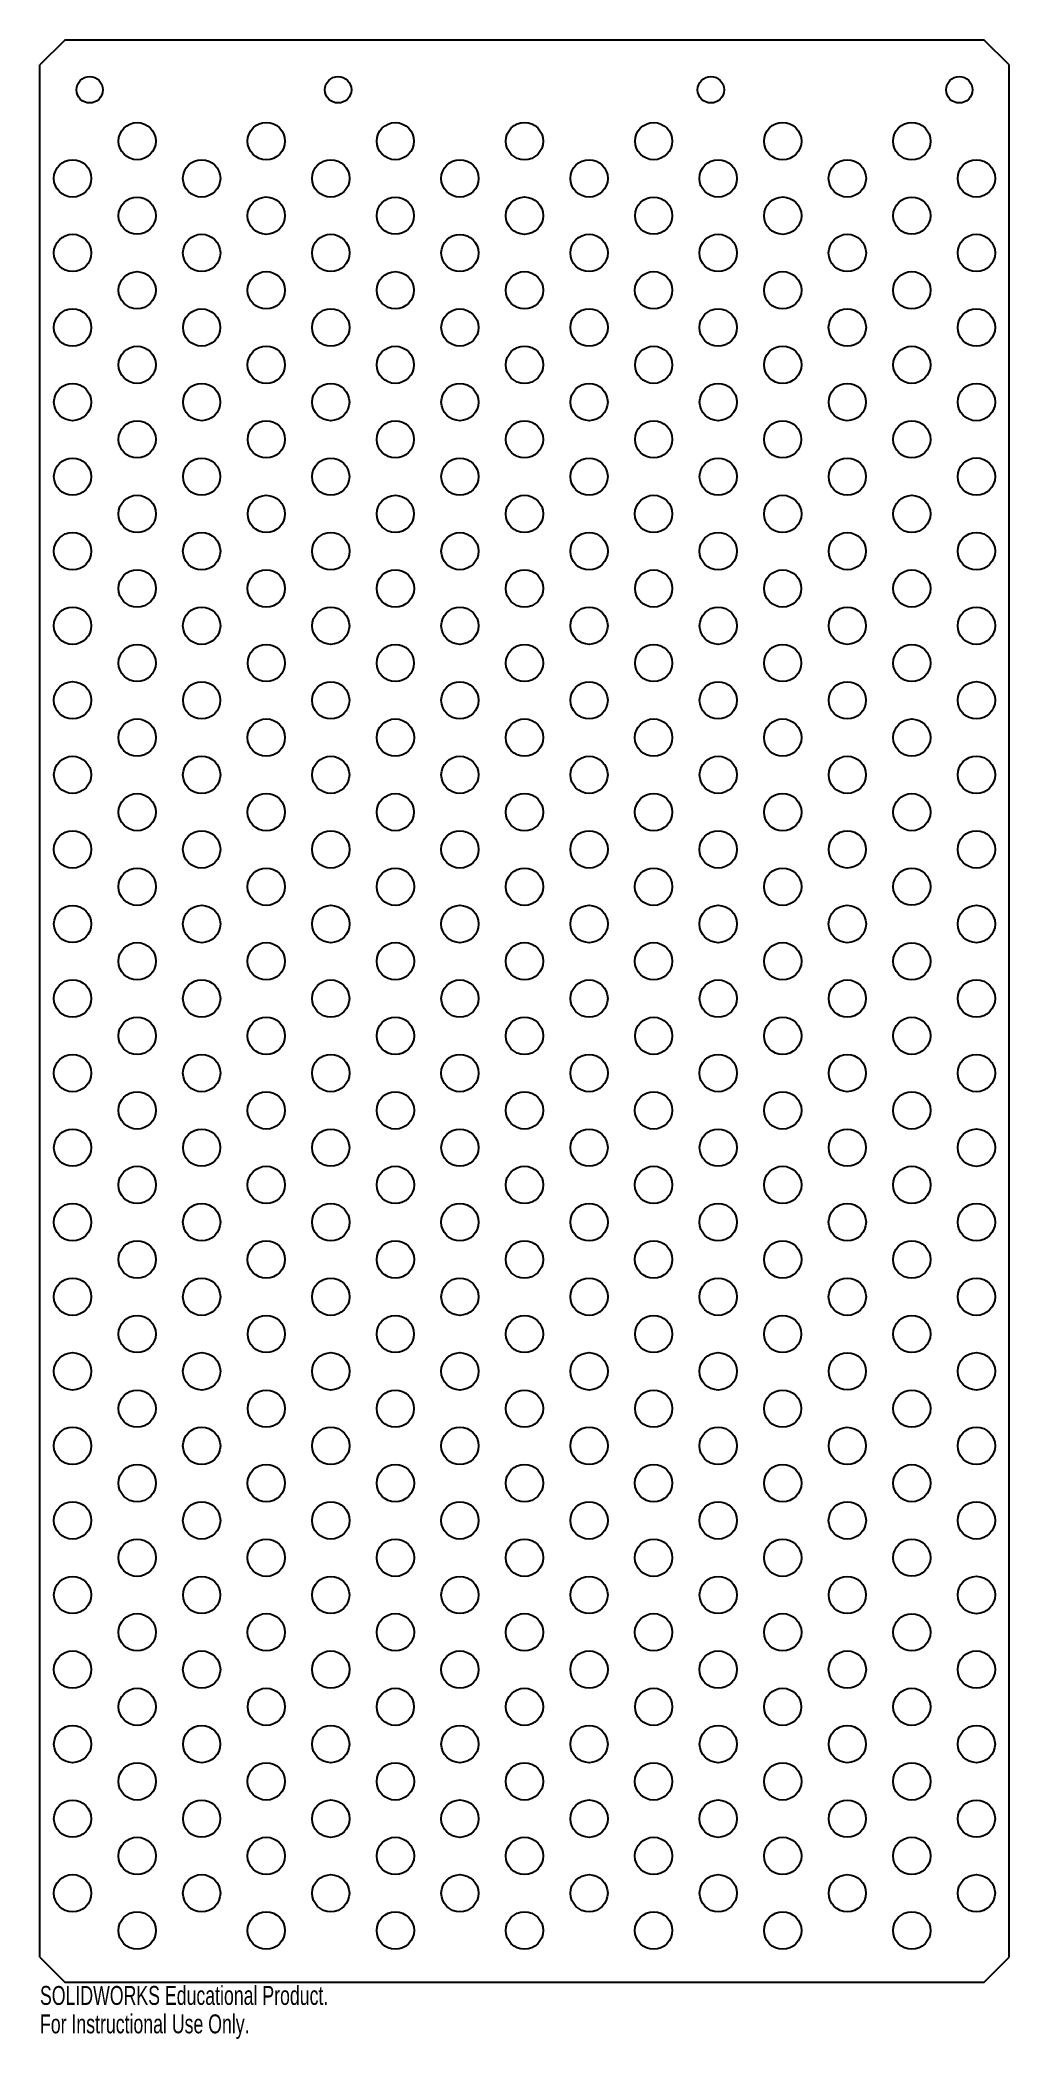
# Model space of a CAD drawing. Header units: inches. Extents: x 0 to 9.8, y -17 to 3.1.
import ezdxf

# ---------------------------------------------------------------- set-up
doc = ezdxf.new("R2010")
doc.units = ezdxf.units.IN
doc.header["$MEASUREMENT"] = 0
doc.styles.add('SLDTEXTSTYLE0', font='TXT', dxfattribs={"width": 0.7})

msp = doc.modelspace()

# ---------------------------------------------------------------- linework, layer by layer
at = {"color": 7, "linetype": 'Continuous', "lineweight": 25}
for p, q in [((0.25, 3.091), (0, 2.841)), ((9.5, 3.091), (0.25, 3.091)), ((9.75, 2.841), (9.5, 3.091)), ((0, -16.194), (0, 2.841)), ((9.75, -16.194), (9.75, 2.841)), ((0, -16.194), (0.25, -16.444)), ((9.5, -16.444), (9.75, -16.194)), ((0.25, -16.444), (9.5, -16.444))]:
    msp.add_line(p, q, dxfattribs=at)
for centre, radius in [((0.5, 2.591), 0.133), ((3, 2.591), 0.133), ((6.75, 2.591), 0.133), ((9.25, 2.591), 0.133), ((0.978, 2.074), 0.187), ((2.277, 2.074), 0.188), ((3.576, 2.074), 0.187), ((4.875, 2.074), 0.188), ((6.174, 2.074), 0.187), ((7.473, 2.074), 0.188), ((8.772, 2.074), 0.188), ((0.328, 1.699), 0.188), ((1.627, 1.699), 0.188), ((2.926, 1.699), 0.188), ((4.225, 1.699), 0.188), ((5.525, 1.699), 0.188), ((6.824, 1.699), 0.188), ((8.123, 1.699), 0.188), ((9.422, 1.699), 0.188), ((0.978, 1.324), 0.187), ((2.277, 1.324), 0.188), ((3.576, 1.324), 0.187), ((4.875, 1.324), 0.188), ((6.174, 1.324), 0.187), ((7.473, 1.324), 0.188), ((8.772, 1.324), 0.187), ((0.328, 0.949), 0.188), ((1.627, 0.949), 0.188), ((2.926, 0.949), 0.188), ((4.225, 0.949), 0.187), ((5.525, 0.949), 0.188), ((6.824, 0.949), 0.188), ((8.123, 0.949), 0.188), ((9.422, 0.949), 0.188), ((0.978, 0.574), 0.187), ((2.277, 0.574), 0.188), ((3.576, 0.574), 0.187), ((4.875, 0.574), 0.188), ((6.174, 0.574), 0.188), ((7.473, 0.574), 0.188), ((8.772, 0.574), 0.188), ((0.328, 0.199), 0.188), ((1.627, 0.199), 0.187), ((2.926, 0.199), 0.188), ((4.225, 0.199), 0.187), ((5.525, 0.199), 0.188), ((6.824, 0.199), 0.188), ((8.123, 0.199), 0.188), ((9.422, 0.199), 0.188), ((0.978, -0.176), 0.187), ((2.277, -0.176), 0.188), ((3.576, -0.176), 0.187), ((4.875, -0.176), 0.188), ((6.174, -0.176), 0.187), ((7.473, -0.176), 0.188), ((8.772, -0.176), 0.187), ((0.328, -0.551), 0.187), ((1.627, -0.551), 0.187), ((2.926, -0.551), 0.187), ((4.225, -0.551), 0.187), ((5.525, -0.551), 0.187), ((6.824, -0.551), 0.187), ((8.123, -0.551), 0.187), ((9.422, -0.551), 0.188), ((0.978, -0.926), 0.187), ((2.277, -0.926), 0.187), ((3.576, -0.926), 0.187), ((4.875, -0.926), 0.187), ((6.174, -0.926), 0.187), ((7.473, -0.926), 0.187), ((8.772, -0.926), 0.187), ((0.328, -1.301), 0.187), ((1.627, -1.301), 0.187), ((2.926, -1.301), 0.187), ((4.225, -1.301), 0.187), ((5.525, -1.301), 0.187), ((6.824, -1.301), 0.187), ((8.123, -1.301), 0.187), ((9.422, -1.301), 0.188), ((0.978, -1.676), 0.188), ((2.277, -1.676), 0.187), ((3.576, -1.676), 0.187), ((4.875, -1.676), 0.188), ((6.174, -1.676), 0.188), ((7.473, -1.676), 0.188), ((8.772, -1.676), 0.187), ((0.328, -2.051), 0.188), ((1.627, -2.051), 0.188), ((2.926, -2.051), 0.188), ((4.225, -2.051), 0.187), ((5.525, -2.051), 0.188), ((6.824, -2.051), 0.188), ((8.123, -2.051), 0.187), ((9.422, -2.051), 0.188), ((0.978, -2.426), 0.188), ((2.277, -2.426), 0.188), ((3.576, -2.426), 0.188), ((4.875, -2.426), 0.188), ((6.174, -2.426), 0.187), ((7.473, -2.426), 0.187), ((8.772, -2.426), 0.187), ((0.328, -2.801), 0.188), ((1.627, -2.801), 0.188), ((2.926, -2.801), 0.187), ((4.225, -2.801), 0.187), ((5.525, -2.801), 0.187), ((6.824, -2.801), 0.187), ((8.123, -2.801), 0.187), ((9.422, -2.801), 0.188), ((0.978, -3.176), 0.187), ((2.277, -3.176), 0.187), ((3.576, -3.176), 0.187), ((4.875, -3.176), 0.187), ((6.174, -3.176), 0.187), ((7.473, -3.176), 0.187), ((8.772, -3.176), 0.187), ((0.328, -3.551), 0.188), ((1.627, -3.551), 0.187), ((2.926, -3.551), 0.187), ((4.225, -3.551), 0.187), ((5.525, -3.551), 0.187), ((6.824, -3.551), 0.187), ((8.123, -3.551), 0.187), ((9.422, -3.551), 0.188), ((0.978, -3.926), 0.188), ((2.277, -3.926), 0.188), ((3.576, -3.926), 0.188), ((4.875, -3.926), 0.188), ((6.174, -3.926), 0.188), ((7.473, -3.926), 0.188), ((8.772, -3.926), 0.187), ((0.328, -4.301), 0.187), ((1.627, -4.301), 0.188), ((2.926, -4.301), 0.187), ((4.225, -4.301), 0.187), ((5.525, -4.301), 0.187), ((6.824, -4.301), 0.187), ((8.123, -4.301), 0.187), ((9.422, -4.301), 0.188), ((0.978, -4.676), 0.187), ((2.277, -4.676), 0.188), ((3.576, -4.676), 0.187), ((4.875, -4.676), 0.188), ((6.174, -4.676), 0.188), ((7.473, -4.676), 0.188), ((8.772, -4.676), 0.187), ((0.328, -5.051), 0.188), ((1.627, -5.051), 0.188), ((2.926, -5.051), 0.188), ((4.225, -5.051), 0.188), ((5.525, -5.051), 0.188), ((6.824, -5.051), 0.188), ((8.123, -5.051), 0.187), ((9.422, -5.051), 0.188), ((0.978, -5.426), 0.188), ((2.277, -5.426), 0.188), ((3.576, -5.426), 0.188), ((4.875, -5.426), 0.188), ((6.174, -5.426), 0.188), ((7.473, -5.426), 0.188), ((8.772, -5.426), 0.187), ((0.328, -5.801), 0.187), ((1.627, -5.801), 0.188), ((2.926, -5.801), 0.188), ((4.225, -5.801), 0.188), ((5.525, -5.801), 0.188), ((6.824, -5.801), 0.188), ((8.123, -5.801), 0.188), ((9.422, -5.801), 0.188), ((0.978, -6.176), 0.188), ((2.277, -6.176), 0.188), ((3.576, -6.176), 0.188), ((4.875, -6.176), 0.188), ((6.174, -6.176), 0.188), ((7.473, -6.176), 0.188), ((8.772, -6.176), 0.187), ((0.328, -6.551), 0.188), ((1.627, -6.551), 0.188), ((2.926, -6.551), 0.187), ((4.225, -6.551), 0.187), ((5.525, -6.551), 0.187), ((6.824, -6.551), 0.187), ((8.123, -6.551), 0.187), ((9.422, -6.551), 0.188), ((0.978, -6.926), 0.188), ((2.277, -6.926), 0.188), ((3.576, -6.926), 0.188), ((4.875, -6.926), 0.188), ((6.174, -6.926), 0.187), ((7.473, -6.926), 0.188), ((8.772, -6.926), 0.187), ((0.328, -7.301), 0.188), ((1.627, -7.301), 0.188), ((2.926, -7.301), 0.188), ((4.225, -7.301), 0.188), ((5.525, -7.301), 0.188), ((6.824, -7.301), 0.188), ((8.123, -7.301), 0.187), ((9.422, -7.301), 0.188), ((0.978, -7.676), 0.188), ((2.277, -7.676), 0.188), ((3.576, -7.676), 0.188), ((4.875, -7.676), 0.188), ((6.174, -7.676), 0.188), ((7.473, -7.676), 0.188), ((8.772, -7.676), 0.188), ((0.328, -8.051), 0.187), ((1.627, -8.051), 0.187), ((2.926, -8.051), 0.187), ((4.225, -8.051), 0.187), ((5.525, -8.051), 0.187), ((6.824, -8.051), 0.187), ((8.123, -8.051), 0.187), ((9.422, -8.051), 0.188), ((0.978, -8.426), 0.188), ((2.277, -8.426), 0.188), ((3.576, -8.426), 0.188), ((4.875, -8.426), 0.188), ((6.174, -8.426), 0.188), ((7.473, -8.426), 0.188), ((8.772, -8.426), 0.188), ((0.328, -8.801), 0.188), ((1.627, -8.801), 0.188), ((2.926, -8.801), 0.188), ((4.225, -8.801), 0.188), ((5.525, -8.801), 0.188), ((6.824, -8.801), 0.188), ((8.123, -8.801), 0.188), ((9.422, -8.801), 0.188), ((0.978, -9.176), 0.188), ((2.277, -9.176), 0.188), ((3.576, -9.176), 0.188), ((4.875, -9.176), 0.188), ((6.174, -9.176), 0.188), ((7.473, -9.176), 0.188), ((8.772, -9.176), 0.188), ((0.328, -9.551), 0.188), ((1.627, -9.551), 0.188), ((2.926, -9.551), 0.188), ((4.225, -9.551), 0.187), ((5.525, -9.551), 0.188), ((6.824, -9.551), 0.188), ((8.123, -9.551), 0.188), ((9.422, -9.551), 0.188), ((0.978, -9.926), 0.187), ((2.277, -9.926), 0.187), ((3.576, -9.926), 0.187), ((4.875, -9.926), 0.187), ((6.174, -9.926), 0.187), ((7.473, -9.926), 0.187), ((8.772, -9.926), 0.187), ((0.328, -10.301), 0.188), ((1.627, -10.301), 0.188), ((2.926, -10.301), 0.188), ((4.225, -10.301), 0.188), ((5.525, -10.301), 0.188), ((6.824, -10.301), 0.188), ((8.123, -10.301), 0.187), ((9.422, -10.301), 0.188), ((0.978, -10.676), 0.187), ((2.277, -10.676), 0.187), ((3.576, -10.676), 0.187), ((4.875, -10.676), 0.187), ((6.174, -10.676), 0.187), ((7.473, -10.676), 0.187), ((8.772, -10.676), 0.187), ((0.328, -11.051), 0.188), ((1.627, -11.051), 0.188), ((2.926, -11.051), 0.188), ((4.225, -11.051), 0.188), ((5.525, -11.051), 0.188), ((6.824, -11.051), 0.188), ((8.123, -11.051), 0.187), ((9.422, -11.051), 0.188), ((0.978, -11.426), 0.188), ((2.277, -11.426), 0.188), ((3.576, -11.426), 0.188), ((4.875, -11.426), 0.188), ((6.174, -11.426), 0.188), ((7.473, -11.426), 0.188), ((8.772, -11.426), 0.187), ((0.328, -11.801), 0.188), ((1.627, -11.801), 0.188), ((2.926, -11.801), 0.188), ((4.225, -11.801), 0.188), ((5.525, -11.801), 0.188), ((6.824, -11.801), 0.188), ((8.123, -11.801), 0.188), ((9.422, -11.801), 0.188), ((0.978, -12.176), 0.188), ((2.277, -12.176), 0.188), ((3.576, -12.176), 0.188), ((4.875, -12.176), 0.188), ((6.174, -12.176), 0.188), ((7.473, -12.176), 0.188), ((8.772, -12.176), 0.187), ((0.328, -12.551), 0.187), ((1.627, -12.551), 0.187), ((2.926, -12.551), 0.187), ((4.225, -12.551), 0.187), ((5.525, -12.551), 0.187), ((6.824, -12.551), 0.187), ((8.123, -12.551), 0.187), ((9.422, -12.551), 0.188), ((0.978, -12.926), 0.188), ((2.277, -12.926), 0.188), ((3.576, -12.926), 0.188), ((4.875, -12.926), 0.188), ((6.174, -12.926), 0.188), ((7.473, -12.926), 0.188), ((8.772, -12.926), 0.187), ((0.328, -13.301), 0.188), ((1.627, -13.301), 0.188), ((2.926, -13.301), 0.188), ((4.225, -13.301), 0.188), ((5.525, -13.301), 0.188), ((6.824, -13.301), 0.188), ((8.123, -13.301), 0.188), ((9.422, -13.301), 0.188), ((0.978, -13.676), 0.187), ((2.277, -13.676), 0.187), ((3.576, -13.676), 0.187), ((4.875, -13.676), 0.187), ((6.174, -13.676), 0.187), ((7.473, -13.676), 0.187), ((8.772, -13.676), 0.187), ((0.328, -14.051), 0.187), ((1.627, -14.051), 0.187), ((2.926, -14.051), 0.187), ((4.225, -14.051), 0.187), ((5.525, -14.051), 0.187), ((6.824, -14.051), 0.187), ((8.123, -14.051), 0.187), ((9.422, -14.051), 0.187), ((0.978, -14.426), 0.188), ((2.277, -14.426), 0.188), ((3.576, -14.426), 0.188), ((4.875, -14.426), 0.188), ((6.174, -14.426), 0.188), ((7.473, -14.426), 0.188), ((8.772, -14.426), 0.188), ((0.328, -14.801), 0.187), ((1.627, -14.801), 0.187), ((2.926, -14.801), 0.188), ((4.225, -14.801), 0.188), ((5.525, -14.801), 0.188), ((6.824, -14.801), 0.188), ((8.123, -14.801), 0.187), ((9.422, -14.801), 0.187), ((0.978, -15.176), 0.188), ((2.277, -15.176), 0.188), ((3.576, -15.176), 0.188), ((4.875, -15.176), 0.188), ((6.174, -15.176), 0.188), ((7.473, -15.176), 0.188), ((8.772, -15.176), 0.188), ((0.328, -15.551), 0.188), ((1.627, -15.551), 0.188), ((2.926, -15.551), 0.187), ((4.225, -15.551), 0.187), ((5.525, -15.551), 0.187), ((6.824, -15.551), 0.187), ((8.123, -15.551), 0.187), ((9.422, -15.551), 0.187), ((0.978, -15.926), 0.188), ((2.277, -15.926), 0.188), ((3.576, -15.926), 0.188), ((4.875, -15.926), 0.188), ((6.174, -15.926), 0.188), ((7.473, -15.926), 0.188), ((8.772, -15.926), 0.188)]:
    msp.add_circle(centre, radius, dxfattribs=at)

# ---------------------------------------------------------------- texts
at = {"color": 7, "linetype": 'Continuous', "char_height": 0.1903, "attachment_point": 1, "style": 'SLDTEXTSTYLE0'}
for s, insert in [('SOLIDWORKS Educational Product.', (0, -16.484)), ('For Instructional Use Only.', (0, -16.77))]:
    msp.add_mtext(s, dxfattribs=dict(at, insert=insert))

doc.saveas('drawing.dxf')
